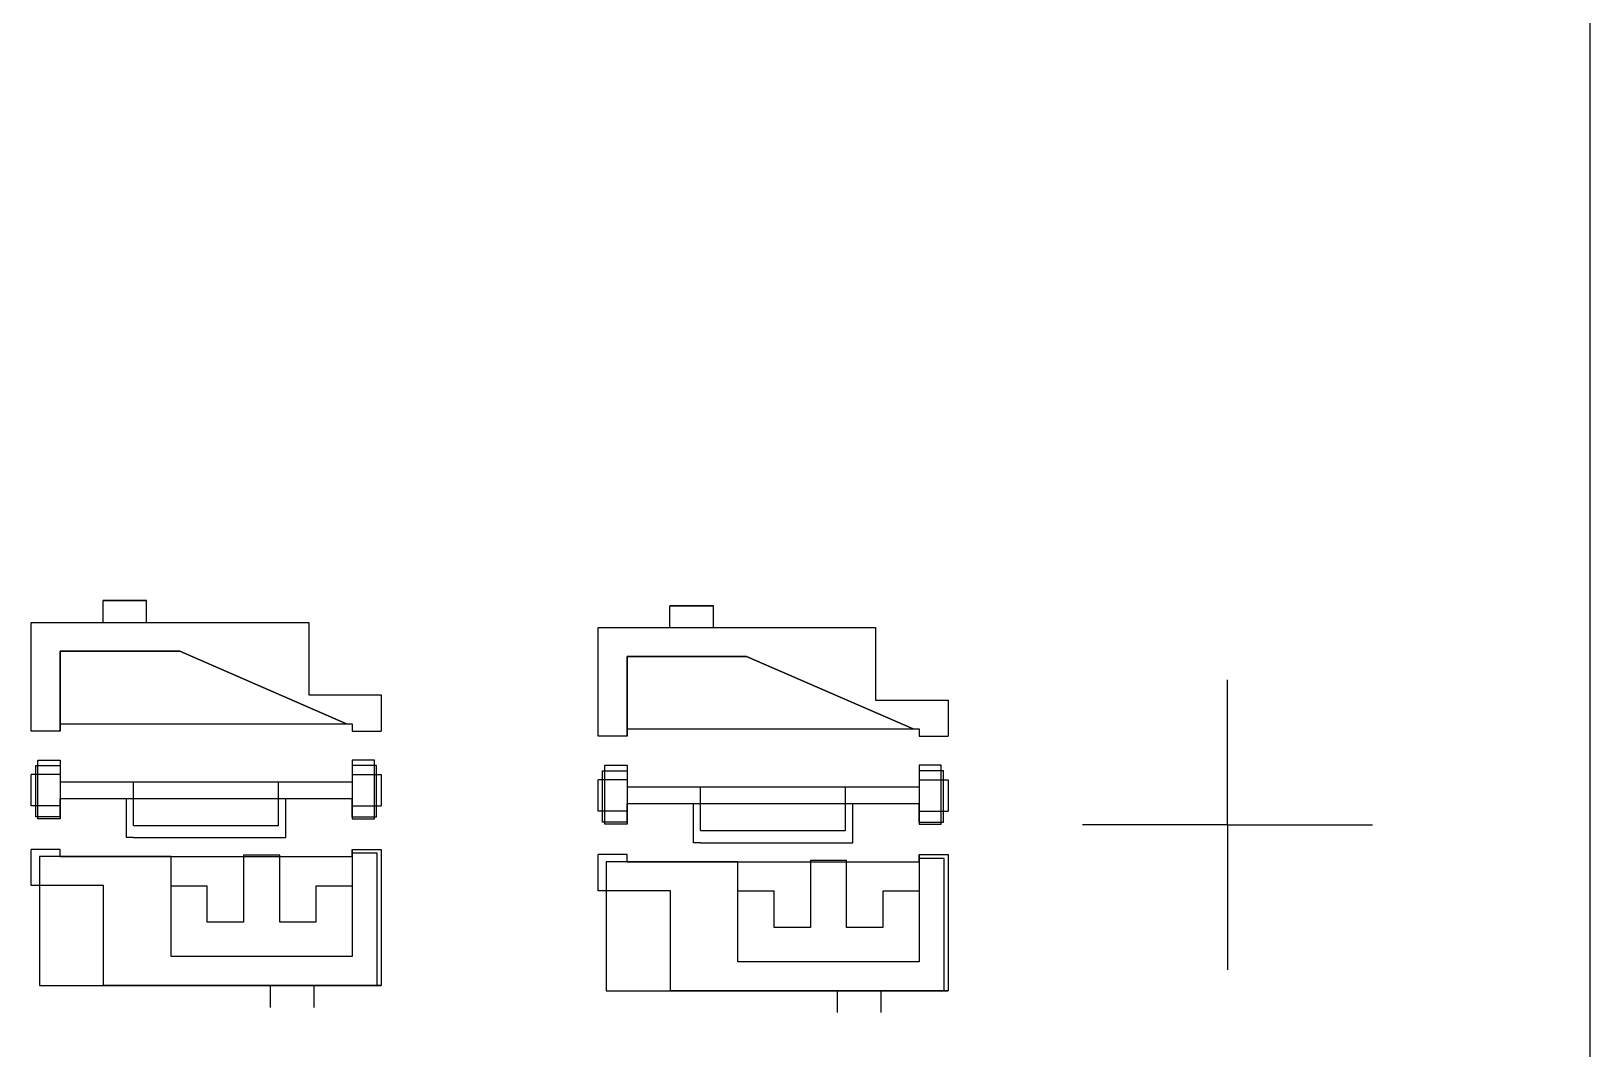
# Model space of a CAD drawing. Extents: x -12.5 to 12.5, y -12.5 to 12.5.
# Drawn here: x 1.74 to 12.5, y -1.55 to 5.48 of the extents above; entities that cross this region are included whole.
import ezdxf

# ---------------------------------------------------------------- set-up
doc = ezdxf.new("R2010")
doc.units = 0
doc.header["$MEASUREMENT"] = 0
for name, color, linetype in [('10_ADHESIVE', 5, 'CONTINUOUS'), ('11_KAPTON', 7, 'CONTINUOUS'), ('12_ADHESIVE', 5, 'CONTINUOUS'), ('13_KAPTON', 2, 'CONTINUOUS'), ('1_KA', 6, 'CONTINUOUS'), ('2_ADH', 6, 'CONTINUOUS'), ('3_KA', 6, 'CONTINUOUS'), ('4_ADH', 6, 'CONTINUOUS'), ('5_CF', 6, 'CONTINUOUS'), ('6_ADHESIVE', 4, 'CONTINUOUS'), ('7_KAPTON', 2, 'CONTINUOUS'), ('8_ADHESIVE', 3, 'CONTINUOUS'), ('9_CF', 3, 'CONTINUOUS')]:
    doc.layers.add(name, color=color, linetype=linetype)

msp = doc.modelspace()

# ---------------------------------------------------------------- linework, layer by layer
at = {"layer": '10_ADHESIVE', "linetype": 'Continuous'}
for p, q in [((12.5, 12.5), (12.5, -12.5)), ((1.945, 0.697), (3.96, 0.697)), ((1.945, 0.697), (1.945, 0.647)), ((3.96, 0.697), (3.96, 0.647)), ((5.857, 0.661), (7.872, 0.661)), ((5.857, 0.661), (5.857, 0.611)), ((7.872, 0.661), (7.872, 0.611)), ((1.945, 0.347), (1.945, 0.297)), ((1.945, 0.347), (1.945, 0.297)), ((3.96, 0.347), (3.96, 0.297)), ((1.945, 0.297), (3.96, 0.297)), ((5.857, 0.311), (5.857, 0.261)), ((5.857, 0.311), (5.857, 0.261)), ((5.857, 0.261), (7.872, 0.261)), ((7.872, 0.311), (7.872, 0.261)), ((2.402, 0.18), (1.945, 0.18)), ((1.945, 0.13), (1.945, 0.18)), ((3.96, 0.18), (3.502, 0.18)), ((3.96, 0.18), (3.96, 0.13)), ((6.314, 0.144), (5.857, 0.144)), ((5.857, 0.094), (5.857, 0.144)), ((7.872, 0.144), (7.414, 0.144)), ((7.872, 0.144), (7.872, 0.094)), ((1.945, -0.22), (1.945, -0.17)), ((5.857, -0.256), (5.857, -0.206))]:
    msp.add_line(p, q, dxfattribs=at)
at = {"layer": '10_ADHESIVE'}
for p, q in [((2.241, 1.397), (2.241, 1.547)), ((2.241, 1.547), (2.541, 1.547)), ((2.541, 1.397), (2.541, 1.547)), ((6.152, 1.361), (6.152, 1.511)), ((6.152, 1.511), (6.452, 1.511)), ((6.452, 1.361), (6.452, 1.511)), ((1.745, 0.647), (1.745, 1.397)), ((1.745, 1.397), (2.241, 1.397)), ((2.541, 1.397), (3.66, 1.397)), ((3.66, 1.397), (3.66, 0.897)), ((5.657, 0.611), (5.657, 1.361)), ((5.657, 1.361), (6.152, 1.361)), ((6.452, 1.361), (7.572, 1.361)), ((7.572, 1.361), (7.572, 0.861)), ((3.66, 0.897), (4.16, 0.897)), ((4.16, 0.897), (4.16, 0.647)), ((7.572, 0.861), (8.072, 0.861)), ((8.072, 0.861), (8.072, 0.611)), ((1.945, 0.647), (1.745, 0.647)), ((3.96, 0.647), (4.16, 0.647)), ((5.857, 0.611), (5.657, 0.611)), ((7.872, 0.611), (8.072, 0.611)), ((1.945, 0.347), (1.745, 0.347)), ((3.96, 0.347), (4.16, 0.347)), ((5.857, 0.311), (5.657, 0.311)), ((7.872, 0.311), (8.072, 0.311)), ((1.945, 0.13), (1.745, 0.13)), ((2.402, 0.146), (2.402, 0.18)), ((2.402, -0.088), (2.402, 0.146)), ((3.502, -0.088), (3.502, 0.18)), ((3.96, 0.13), (4.16, 0.13)), ((6.314, 0.11), (6.314, 0.144)), ((6.314, -0.124), (6.314, 0.11)), ((7.414, -0.124), (7.414, 0.144)), ((5.857, 0.094), (5.657, 0.094)), ((7.872, 0.094), (8.072, 0.094)), ((2.452, -0.088), (2.402, -0.088)), ((2.452, -0.088), (3.452, -0.088)), ((3.452, -0.088), (3.502, -0.088)), ((1.945, -0.17), (1.745, -0.17)), ((3.96, -0.17), (4.16, -0.17)), ((3.96, -0.22), (3.96, -0.17)), ((5.857, -0.206), (5.657, -0.206)), ((6.364, -0.124), (6.314, -0.124)), ((6.364, -0.124), (7.364, -0.124)), ((7.364, -0.124), (7.414, -0.124)), ((7.872, -0.206), (8.072, -0.206)), ((7.872, -0.256), (7.872, -0.206)), ((1.945, -0.22), (2.71, -0.22)), ((2.71, -0.22), (3.96, -0.22)), ((5.857, -0.256), (6.622, -0.256)), ((6.622, -0.256), (7.872, -0.256))]:
    msp.add_line(p, q, dxfattribs=at)
for points in [[(1.745, 0.13), (1.745, 0.347)], [(4.16, 0.347), (4.16, 0.13)], [(5.657, 0.094), (5.657, 0.311)], [(8.072, 0.311), (8.072, 0.094)], [(4.16, -0.17), (4.16, -1.11), (2.245, -1.11), (2.245, -0.42), (1.745, -0.42), (1.745, -0.17)], [(8.072, -0.206), (8.072, -1.146), (6.157, -1.146), (6.157, -0.456), (5.657, -0.456), (5.657, -0.206)]]:
    msp.add_lwpolyline(points, dxfattribs=at)
at = {"layer": '11_KAPTON', "linetype": 'Continuous'}
for p, q in [((12.5, 12.5), (12.5, -12.5)), ((1.945, 0.697), (3.96, 0.697)), ((1.945, 0.697), (1.945, 0.647)), ((3.96, 0.697), (3.96, 0.647)), ((5.857, 0.661), (7.872, 0.661)), ((5.857, 0.661), (5.857, 0.611)), ((7.872, 0.661), (7.872, 0.611)), ((1.945, 0.347), (1.945, 0.297)), ((1.945, 0.347), (1.945, 0.297)), ((3.96, 0.347), (3.96, 0.297)), ((1.945, 0.297), (2.452, 0.297)), ((3.452, 0.297), (3.96, 0.297)), ((5.857, 0.311), (5.857, 0.261)), ((5.857, 0.311), (5.857, 0.261)), ((5.857, 0.261), (6.364, 0.261)), ((7.364, 0.261), (7.872, 0.261)), ((7.872, 0.311), (7.872, 0.261)), ((2.402, 0.18), (1.945, 0.18)), ((1.945, 0.13), (1.945, 0.18)), ((3.96, 0.18), (3.502, 0.18)), ((3.96, 0.18), (3.96, 0.13)), ((6.314, 0.144), (5.857, 0.144)), ((5.857, 0.094), (5.857, 0.144)), ((7.872, 0.144), (7.414, 0.144)), ((7.872, 0.144), (7.872, 0.094)), ((1.945, -0.22), (1.945, -0.17)), ((5.857, -0.256), (5.857, -0.206))]:
    msp.add_line(p, q, dxfattribs=at)
at = {"layer": '11_KAPTON'}
for p, q in [((2.241, 1.397), (2.241, 1.547)), ((2.241, 1.547), (2.541, 1.547)), ((2.541, 1.397), (2.541, 1.547)), ((6.152, 1.361), (6.152, 1.511)), ((6.152, 1.511), (6.452, 1.511)), ((6.452, 1.361), (6.452, 1.511)), ((1.745, 0.647), (1.745, 1.397)), ((1.745, 1.397), (2.241, 1.397)), ((2.541, 1.397), (3.66, 1.397)), ((3.66, 1.397), (3.66, 0.897)), ((5.657, 0.611), (5.657, 1.361)), ((5.657, 1.361), (6.152, 1.361)), ((6.452, 1.361), (7.572, 1.361)), ((7.572, 1.361), (7.572, 0.861)), ((10, 0), (10, 1)), ((3.66, 0.897), (4.16, 0.897)), ((4.16, 0.897), (4.16, 0.647)), ((7.572, 0.861), (8.072, 0.861)), ((8.072, 0.861), (8.072, 0.611)), ((1.945, 0.647), (1.745, 0.647)), ((3.96, 0.647), (4.16, 0.647)), ((5.857, 0.611), (5.657, 0.611)), ((7.872, 0.611), (8.072, 0.611)), ((1.945, 0.347), (1.745, 0.347)), ((3.96, 0.347), (4.16, 0.347)), ((2.452, -0.004), (2.452, 0.297)), ((3.452, -0.004), (3.452, 0.297)), ((5.857, 0.311), (5.657, 0.311)), ((6.364, -0.04), (6.364, 0.261)), ((7.364, -0.04), (7.364, 0.261)), ((7.872, 0.311), (8.072, 0.311)), ((1.945, 0.13), (1.745, 0.13)), ((2.402, 0.146), (2.402, 0.18)), ((2.402, -0.088), (2.402, 0.146)), ((3.502, -0.088), (3.502, 0.18)), ((3.96, 0.13), (4.16, 0.13)), ((6.314, 0.11), (6.314, 0.144)), ((6.314, -0.124), (6.314, 0.11)), ((7.414, -0.124), (7.414, 0.144)), ((5.857, 0.094), (5.657, 0.094)), ((7.872, 0.094), (8.072, 0.094)), ((2.452, -0.088), (2.402, -0.088)), ((2.452, -0.004), (3.452, -0.004)), ((2.452, -0.088), (3.452, -0.088)), ((3.452, -0.088), (3.502, -0.088)), ((6.364, -0.04), (7.364, -0.04)), ((10, 0), (9, 0)), ((10, 0), (11, 0)), ((10, 0), (10, -1)), ((1.945, -0.17), (1.745, -0.17)), ((3.96, -0.17), (4.16, -0.17)), ((3.96, -0.22), (3.96, -0.17)), ((5.857, -0.206), (5.657, -0.206)), ((6.364, -0.124), (6.314, -0.124)), ((6.364, -0.124), (7.364, -0.124)), ((7.364, -0.124), (7.414, -0.124)), ((7.872, -0.206), (8.072, -0.206)), ((7.872, -0.256), (7.872, -0.206)), ((1.945, -0.22), (2.71, -0.22)), ((2.71, -0.22), (3.96, -0.22)), ((5.857, -0.256), (6.622, -0.256)), ((6.622, -0.256), (7.872, -0.256))]:
    msp.add_line(p, q, dxfattribs=at)
for points in [[(1.745, 0.13), (1.745, 0.347)], [(4.16, 0.347), (4.16, 0.13)], [(5.657, 0.094), (5.657, 0.311)], [(8.072, 0.311), (8.072, 0.094)], [(4.16, -0.17), (4.16, -1.11), (2.245, -1.11), (2.245, -0.42), (1.745, -0.42), (1.745, -0.17)], [(8.072, -0.206), (8.072, -1.146), (6.157, -1.146), (6.157, -0.456), (5.657, -0.456), (5.657, -0.206)]]:
    msp.add_lwpolyline(points, dxfattribs=at)
at = {"layer": '12_ADHESIVE'}
for p, q in [((2.241, 1.397), (2.241, 1.547)), ((2.241, 1.547), (2.541, 1.547)), ((2.541, 1.397), (2.541, 1.547)), ((6.152, 1.361), (6.152, 1.511)), ((6.152, 1.511), (6.452, 1.511)), ((6.452, 1.361), (6.452, 1.511)), ((1.745, 0.647), (1.745, 1.397)), ((1.745, 1.397), (2.241, 1.397)), ((2.541, 1.397), (3.66, 1.397)), ((3.66, 1.397), (3.66, 0.897)), ((5.657, 0.611), (5.657, 1.361)), ((5.657, 1.361), (6.152, 1.361)), ((6.452, 1.361), (7.572, 1.361)), ((7.572, 1.361), (7.572, 0.861)), ((3.66, 0.897), (4.16, 0.897)), ((4.16, 0.897), (4.16, 0.647)), ((7.572, 0.861), (8.072, 0.861)), ((8.072, 0.861), (8.072, 0.611)), ((1.945, 0.647), (1.745, 0.647)), ((3.96, 0.647), (4.16, 0.647)), ((5.857, 0.611), (5.657, 0.611)), ((7.872, 0.611), (8.072, 0.611)), ((1.945, 0.347), (1.745, 0.347)), ((3.96, 0.347), (4.16, 0.347)), ((5.857, 0.311), (5.657, 0.311)), ((7.872, 0.311), (8.072, 0.311)), ((1.945, 0.13), (1.745, 0.13)), ((2.402, 0.146), (2.402, 0.18)), ((2.402, -0.088), (2.402, 0.146)), ((3.502, -0.088), (3.502, 0.18)), ((3.96, 0.13), (4.16, 0.13)), ((6.314, 0.11), (6.314, 0.144)), ((6.314, -0.124), (6.314, 0.11)), ((7.414, -0.124), (7.414, 0.144)), ((5.857, 0.094), (5.657, 0.094)), ((7.872, 0.094), (8.072, 0.094)), ((2.452, -0.088), (2.402, -0.088)), ((2.452, -0.088), (3.452, -0.088)), ((3.452, -0.088), (3.502, -0.088)), ((1.945, -0.17), (1.745, -0.17)), ((3.96, -0.17), (4.16, -0.17)), ((3.96, -0.22), (3.96, -0.17)), ((5.857, -0.206), (5.657, -0.206)), ((6.364, -0.124), (6.314, -0.124)), ((6.364, -0.124), (7.364, -0.124)), ((7.364, -0.124), (7.414, -0.124)), ((7.872, -0.206), (8.072, -0.206)), ((7.872, -0.256), (7.872, -0.206)), ((1.945, -0.22), (2.71, -0.22)), ((2.71, -0.22), (3.96, -0.22)), ((5.857, -0.256), (6.622, -0.256)), ((6.622, -0.256), (7.872, -0.256))]:
    msp.add_line(p, q, dxfattribs=at)
at = {"layer": '12_ADHESIVE', "linetype": 'Continuous'}
for p, q in [((1.945, 0.697), (3.96, 0.697)), ((1.945, 0.697), (1.945, 0.647)), ((3.96, 0.697), (3.96, 0.647)), ((5.857, 0.661), (7.872, 0.661)), ((5.857, 0.661), (5.857, 0.611)), ((7.872, 0.661), (7.872, 0.611)), ((1.945, 0.347), (1.945, 0.297)), ((1.945, 0.347), (1.945, 0.297)), ((3.96, 0.347), (3.96, 0.297)), ((1.945, 0.297), (3.96, 0.297)), ((5.857, 0.311), (5.857, 0.261)), ((5.857, 0.311), (5.857, 0.261)), ((5.857, 0.261), (7.872, 0.261)), ((7.872, 0.311), (7.872, 0.261)), ((2.402, 0.18), (1.945, 0.18)), ((1.945, 0.13), (1.945, 0.18)), ((3.96, 0.18), (3.502, 0.18)), ((3.96, 0.18), (3.96, 0.13)), ((6.314, 0.144), (5.857, 0.144)), ((5.857, 0.094), (5.857, 0.144)), ((7.872, 0.144), (7.414, 0.144)), ((7.872, 0.144), (7.872, 0.094)), ((1.945, -0.22), (1.945, -0.17)), ((5.857, -0.256), (5.857, -0.206))]:
    msp.add_line(p, q, dxfattribs=at)
at = {"layer": '12_ADHESIVE'}
for points in [[(1.745, 0.13), (1.745, 0.347)], [(4.16, 0.347), (4.16, 0.13)], [(5.657, 0.094), (5.657, 0.311)], [(8.072, 0.311), (8.072, 0.094)], [(4.16, -0.17), (4.16, -1.11), (2.245, -1.11), (2.245, -0.42), (1.745, -0.42), (1.745, -0.17)], [(8.072, -0.206), (8.072, -1.146), (6.157, -1.146), (6.157, -0.456), (5.657, -0.456), (5.657, -0.206)]]:
    msp.add_lwpolyline(points, dxfattribs=at)
at = {"layer": '13_KAPTON', "linetype": 'Continuous'}
for p, q in [((12.5, 12.5), (12.5, -12.5)), ((12.5, 12.5), (12.5, -12.5)), ((1.945, 0.697), (3.96, 0.697)), ((1.945, 0.697), (1.945, 0.647)), ((3.96, 0.697), (3.96, 0.647)), ((5.857, 0.661), (7.872, 0.661)), ((5.857, 0.661), (5.857, 0.611)), ((7.872, 0.661), (7.872, 0.611)), ((1.945, 0.347), (1.945, 0.297)), ((1.945, 0.347), (1.945, 0.297)), ((3.96, 0.347), (3.96, 0.297)), ((1.945, 0.297), (3.96, 0.297)), ((5.857, 0.311), (5.857, 0.261)), ((5.857, 0.311), (5.857, 0.261)), ((5.857, 0.261), (7.872, 0.261)), ((7.872, 0.311), (7.872, 0.261)), ((2.402, 0.18), (1.945, 0.18)), ((1.945, 0.13), (1.945, 0.18)), ((3.96, 0.18), (3.502, 0.18)), ((3.96, 0.18), (3.96, 0.13)), ((6.314, 0.144), (5.857, 0.144)), ((5.857, 0.094), (5.857, 0.144)), ((7.872, 0.144), (7.414, 0.144)), ((7.872, 0.144), (7.872, 0.094)), ((1.945, -0.22), (1.945, -0.17)), ((5.857, -0.256), (5.857, -0.206))]:
    msp.add_line(p, q, dxfattribs=at)
at = {"layer": '13_KAPTON'}
for p, q in [((2.241, 1.397), (2.241, 1.547)), ((2.241, 1.547), (2.541, 1.547)), ((2.541, 1.397), (2.541, 1.547)), ((6.152, 1.361), (6.152, 1.511)), ((6.152, 1.511), (6.452, 1.511)), ((6.452, 1.361), (6.452, 1.511)), ((1.745, 0.647), (1.745, 1.397)), ((1.745, 1.397), (2.241, 1.397)), ((2.541, 1.397), (3.66, 1.397)), ((3.66, 1.397), (3.66, 0.897)), ((5.657, 0.611), (5.657, 1.361)), ((5.657, 1.361), (6.152, 1.361)), ((6.452, 1.361), (7.572, 1.361)), ((7.572, 1.361), (7.572, 0.861)), ((10, 0), (10, 1)), ((10, 0), (10, 1)), ((3.66, 0.897), (4.16, 0.897)), ((4.16, 0.897), (4.16, 0.647)), ((7.572, 0.861), (8.072, 0.861)), ((8.072, 0.861), (8.072, 0.611)), ((1.945, 0.647), (1.745, 0.647)), ((3.96, 0.647), (4.16, 0.647)), ((5.857, 0.611), (5.657, 0.611)), ((7.872, 0.611), (8.072, 0.611)), ((1.945, 0.347), (1.745, 0.347)), ((3.96, 0.347), (4.16, 0.347)), ((5.857, 0.311), (5.657, 0.311)), ((7.872, 0.311), (8.072, 0.311)), ((1.945, 0.13), (1.745, 0.13)), ((3.502, 0.18), (2.402, 0.18)), ((3.96, 0.13), (4.16, 0.13)), ((7.414, 0.144), (6.314, 0.144)), ((5.857, 0.094), (5.657, 0.094)), ((7.872, 0.094), (8.072, 0.094)), ((10, 0), (9, 0)), ((10, 0), (9, 0)), ((10, 0), (11, 0)), ((10, 0), (10, -1)), ((10, 0), (10, -1)), ((10, 0), (11, 0)), ((1.945, -0.17), (1.745, -0.17)), ((3.96, -0.17), (4.16, -0.17)), ((3.96, -0.22), (3.96, -0.17)), ((5.857, -0.206), (5.657, -0.206)), ((7.872, -0.206), (8.072, -0.206)), ((7.872, -0.256), (7.872, -0.206)), ((1.945, -0.22), (2.71, -0.22)), ((2.71, -0.22), (3.96, -0.22)), ((5.857, -0.256), (6.622, -0.256)), ((6.622, -0.256), (7.872, -0.256))]:
    msp.add_line(p, q, dxfattribs=at)
for points in [[(1.745, 0.13), (1.745, 0.347)], [(4.16, 0.347), (4.16, 0.13)], [(5.657, 0.094), (5.657, 0.311)], [(8.072, 0.311), (8.072, 0.094)], [(4.16, -0.17), (4.16, -1.11), (2.245, -1.11), (2.245, -0.42), (1.745, -0.42), (1.745, -0.17)], [(8.072, -0.206), (8.072, -1.146), (6.157, -1.146), (6.157, -0.456), (5.657, -0.456), (5.657, -0.206)]]:
    msp.add_lwpolyline(points, dxfattribs=at)
at = {"layer": '1_KA'}
for p, q in [((2.241, 1.397), (2.241, 1.547)), ((2.241, 1.547), (2.541, 1.547)), ((2.541, 1.397), (2.541, 1.547)), ((6.152, 1.361), (6.152, 1.511)), ((6.152, 1.511), (6.452, 1.511)), ((6.452, 1.361), (6.452, 1.511)), ((1.745, 0.647), (1.745, 1.397)), ((1.745, 1.397), (2.241, 1.397)), ((2.541, 1.397), (3.66, 1.397)), ((3.66, 1.397), (3.66, 0.897)), ((5.657, 0.611), (5.657, 1.361)), ((5.657, 1.361), (6.152, 1.361)), ((6.452, 1.361), (7.572, 1.361)), ((7.572, 1.361), (7.572, 0.861)), ((3.66, 0.897), (4.16, 0.897)), ((4.16, 0.897), (4.16, 0.647)), ((7.572, 0.861), (8.072, 0.861)), ((8.072, 0.861), (8.072, 0.611)), ((1.945, 0.647), (1.745, 0.647)), ((3.96, 0.647), (4.16, 0.647)), ((5.857, 0.611), (5.657, 0.611)), ((7.872, 0.611), (8.072, 0.611)), ((1.945, 0.347), (1.745, 0.347)), ((3.96, 0.347), (4.16, 0.347)), ((5.857, 0.311), (5.657, 0.311)), ((7.872, 0.311), (8.072, 0.311)), ((1.945, 0.13), (1.745, 0.13)), ((3.502, 0.18), (2.402, 0.18)), ((3.96, 0.13), (4.16, 0.13)), ((7.414, 0.144), (6.314, 0.144)), ((5.857, 0.094), (5.657, 0.094)), ((7.872, 0.094), (8.072, 0.094)), ((1.945, -0.17), (1.745, -0.17)), ((3.96, -0.17), (4.16, -0.17)), ((3.96, -0.22), (3.96, -0.17)), ((5.857, -0.206), (5.657, -0.206)), ((7.872, -0.206), (8.072, -0.206)), ((7.872, -0.256), (7.872, -0.206)), ((1.945, -0.22), (2.71, -0.22)), ((2.71, -0.22), (3.96, -0.22)), ((5.857, -0.256), (6.622, -0.256)), ((6.622, -0.256), (7.872, -0.256))]:
    msp.add_line(p, q, dxfattribs=at)
at = {"layer": '1_KA', "linetype": 'Continuous'}
for p, q in [((1.945, 0.697), (3.96, 0.697)), ((1.945, 0.697), (1.945, 0.647)), ((3.96, 0.697), (3.96, 0.647)), ((5.857, 0.661), (7.872, 0.661)), ((5.857, 0.661), (5.857, 0.611)), ((7.872, 0.661), (7.872, 0.611)), ((1.945, 0.347), (1.945, 0.297)), ((1.945, 0.347), (1.945, 0.297)), ((3.96, 0.347), (3.96, 0.297)), ((1.945, 0.297), (3.96, 0.297)), ((5.857, 0.311), (5.857, 0.261)), ((5.857, 0.311), (5.857, 0.261)), ((5.857, 0.261), (7.872, 0.261)), ((7.872, 0.311), (7.872, 0.261)), ((2.402, 0.18), (1.945, 0.18)), ((1.945, 0.13), (1.945, 0.18)), ((3.96, 0.18), (3.502, 0.18)), ((3.96, 0.18), (3.96, 0.13)), ((6.314, 0.144), (5.857, 0.144)), ((5.857, 0.094), (5.857, 0.144)), ((7.872, 0.144), (7.414, 0.144)), ((7.872, 0.144), (7.872, 0.094)), ((1.945, -0.22), (1.945, -0.17)), ((5.857, -0.256), (5.857, -0.206))]:
    msp.add_line(p, q, dxfattribs=at)
at = {"layer": '1_KA'}
for points in [[(1.745, 0.13), (1.745, 0.347)], [(4.16, 0.347), (4.16, 0.13)], [(5.657, 0.094), (5.657, 0.311)], [(8.072, 0.311), (8.072, 0.094)], [(4.16, -0.17), (4.16, -1.11), (2.245, -1.11), (2.245, -0.42), (1.745, -0.42), (1.745, -0.17)], [(8.072, -0.206), (8.072, -1.146), (6.157, -1.146), (6.157, -0.456), (5.657, -0.456), (5.657, -0.206)]]:
    msp.add_lwpolyline(points, dxfattribs=at)
at = {"layer": '2_ADH', "linetype": 'Continuous'}
for p, q in [((12.5, 12.5), (12.5, -12.5)), ((12.5, 12.5), (12.5, -12.5)), ((1.945, 0.697), (3.96, 0.697)), ((1.945, 0.697), (1.945, 0.647)), ((3.96, 0.697), (3.96, 0.647)), ((5.857, 0.661), (7.872, 0.661)), ((5.857, 0.661), (5.857, 0.611)), ((7.872, 0.661), (7.872, 0.611)), ((1.945, 0.347), (1.945, 0.297)), ((1.945, 0.347), (1.945, 0.297)), ((3.96, 0.347), (3.96, 0.297)), ((1.945, 0.297), (3.96, 0.297)), ((5.857, 0.311), (5.857, 0.261)), ((5.857, 0.311), (5.857, 0.261)), ((5.857, 0.261), (7.872, 0.261)), ((7.872, 0.311), (7.872, 0.261)), ((2.402, 0.18), (1.945, 0.18)), ((1.945, 0.13), (1.945, 0.18)), ((3.96, 0.18), (3.502, 0.18)), ((3.96, 0.18), (3.96, 0.13)), ((6.314, 0.144), (5.857, 0.144)), ((5.857, 0.094), (5.857, 0.144)), ((7.872, 0.144), (7.414, 0.144)), ((7.872, 0.144), (7.872, 0.094)), ((1.945, -0.22), (1.945, -0.17)), ((5.857, -0.256), (5.857, -0.206))]:
    msp.add_line(p, q, dxfattribs=at)
at = {"layer": '2_ADH'}
for p, q in [((2.241, 1.397), (2.241, 1.547)), ((2.241, 1.547), (2.541, 1.547)), ((2.541, 1.397), (2.541, 1.547)), ((6.152, 1.361), (6.152, 1.511)), ((6.152, 1.511), (6.452, 1.511)), ((6.452, 1.361), (6.452, 1.511)), ((1.745, 0.647), (1.745, 1.397)), ((1.745, 1.397), (2.241, 1.397)), ((2.541, 1.397), (3.66, 1.397)), ((3.66, 1.397), (3.66, 0.897)), ((5.657, 0.611), (5.657, 1.361)), ((5.657, 1.361), (6.152, 1.361)), ((6.452, 1.361), (7.572, 1.361)), ((7.572, 1.361), (7.572, 0.861)), ((10, 0), (10, 1)), ((10, 0), (10, 1)), ((3.66, 0.897), (4.16, 0.897)), ((4.16, 0.897), (4.16, 0.647)), ((7.572, 0.861), (8.072, 0.861)), ((8.072, 0.861), (8.072, 0.611)), ((1.945, 0.647), (1.745, 0.647)), ((3.96, 0.647), (4.16, 0.647)), ((5.857, 0.611), (5.657, 0.611)), ((7.872, 0.611), (8.072, 0.611)), ((1.945, 0.347), (1.745, 0.347)), ((3.96, 0.347), (4.16, 0.347)), ((5.857, 0.311), (5.657, 0.311)), ((7.872, 0.311), (8.072, 0.311)), ((1.945, 0.13), (1.745, 0.13)), ((2.402, 0.146), (2.402, 0.18)), ((2.402, -0.088), (2.402, 0.146)), ((3.502, -0.088), (3.502, 0.18)), ((3.96, 0.13), (4.16, 0.13)), ((6.314, 0.11), (6.314, 0.144)), ((6.314, -0.124), (6.314, 0.11)), ((7.414, -0.124), (7.414, 0.144)), ((5.857, 0.094), (5.657, 0.094)), ((7.872, 0.094), (8.072, 0.094)), ((10, 0), (9, 0)), ((10, 0), (10, -1)), ((10, 0), (11, 0)), ((2.452, -0.088), (2.402, -0.088)), ((2.452, -0.088), (3.452, -0.088)), ((3.452, -0.088), (3.502, -0.088)), ((10, 0), (9, 0)), ((10, 0), (11, 0)), ((10, 0), (10, -1)), ((1.945, -0.17), (1.745, -0.17)), ((3.96, -0.17), (4.16, -0.17)), ((3.96, -0.22), (3.96, -0.17)), ((5.857, -0.206), (5.657, -0.206)), ((6.364, -0.124), (6.314, -0.124)), ((6.364, -0.124), (7.364, -0.124)), ((7.364, -0.124), (7.414, -0.124)), ((7.872, -0.206), (8.072, -0.206)), ((7.872, -0.256), (7.872, -0.206)), ((1.945, -0.22), (2.71, -0.22)), ((2.71, -0.22), (3.96, -0.22)), ((5.857, -0.256), (6.622, -0.256)), ((6.622, -0.256), (7.872, -0.256))]:
    msp.add_line(p, q, dxfattribs=at)
for points in [[(1.745, 0.13), (1.745, 0.347)], [(4.16, 0.347), (4.16, 0.13)], [(5.657, 0.094), (5.657, 0.311)], [(8.072, 0.311), (8.072, 0.094)], [(4.16, -0.17), (4.16, -1.11), (2.245, -1.11), (2.245, -0.42), (1.745, -0.42), (1.745, -0.17)], [(8.072, -0.206), (8.072, -1.146), (6.157, -1.146), (6.157, -0.456), (5.657, -0.456), (5.657, -0.206)]]:
    msp.add_lwpolyline(points, dxfattribs=at)
at = {"layer": '3_KA', "linetype": 'Continuous'}
for p, q in [((12.5, 12.5), (12.5, -12.5)), ((1.945, 0.697), (3.96, 0.697)), ((1.945, 0.697), (1.945, 0.647)), ((3.96, 0.697), (3.96, 0.647)), ((5.857, 0.661), (7.872, 0.661)), ((5.857, 0.661), (5.857, 0.611)), ((7.872, 0.661), (7.872, 0.611)), ((1.945, 0.347), (1.945, 0.297)), ((1.945, 0.347), (1.945, 0.297)), ((3.96, 0.347), (3.96, 0.297)), ((1.945, 0.297), (2.452, 0.297)), ((3.452, 0.297), (3.96, 0.297)), ((5.857, 0.311), (5.857, 0.261)), ((5.857, 0.311), (5.857, 0.261)), ((5.857, 0.261), (6.364, 0.261)), ((7.364, 0.261), (7.872, 0.261)), ((7.872, 0.311), (7.872, 0.261)), ((2.402, 0.18), (1.945, 0.18)), ((1.945, 0.13), (1.945, 0.18)), ((3.96, 0.18), (3.502, 0.18)), ((3.96, 0.18), (3.96, 0.13)), ((6.314, 0.144), (5.857, 0.144)), ((5.857, 0.094), (5.857, 0.144)), ((7.872, 0.144), (7.414, 0.144)), ((7.872, 0.144), (7.872, 0.094)), ((1.945, -0.22), (1.945, -0.17)), ((5.857, -0.256), (5.857, -0.206))]:
    msp.add_line(p, q, dxfattribs=at)
at = {"layer": '3_KA'}
for p, q in [((2.241, 1.397), (2.241, 1.547)), ((2.241, 1.547), (2.541, 1.547)), ((2.541, 1.397), (2.541, 1.547)), ((6.152, 1.361), (6.152, 1.511)), ((6.152, 1.511), (6.452, 1.511)), ((6.452, 1.361), (6.452, 1.511)), ((1.745, 0.647), (1.745, 1.397)), ((1.745, 1.397), (2.241, 1.397)), ((2.541, 1.397), (3.66, 1.397)), ((3.66, 1.397), (3.66, 0.897)), ((5.657, 0.611), (5.657, 1.361)), ((5.657, 1.361), (6.152, 1.361)), ((6.452, 1.361), (7.572, 1.361)), ((7.572, 1.361), (7.572, 0.861)), ((10, 0), (10, 1)), ((3.66, 0.897), (4.16, 0.897)), ((4.16, 0.897), (4.16, 0.647)), ((7.572, 0.861), (8.072, 0.861)), ((8.072, 0.861), (8.072, 0.611)), ((1.945, 0.647), (1.745, 0.647)), ((3.96, 0.647), (4.16, 0.647)), ((5.857, 0.611), (5.657, 0.611)), ((7.872, 0.611), (8.072, 0.611)), ((1.945, 0.347), (1.745, 0.347)), ((3.96, 0.347), (4.16, 0.347)), ((2.452, -0.004), (2.452, 0.297)), ((3.452, -0.004), (3.452, 0.297)), ((5.857, 0.311), (5.657, 0.311)), ((6.364, -0.04), (6.364, 0.261)), ((7.364, -0.04), (7.364, 0.261)), ((7.872, 0.311), (8.072, 0.311)), ((1.945, 0.13), (1.745, 0.13)), ((2.402, 0.146), (2.402, 0.18)), ((2.402, -0.088), (2.402, 0.146)), ((3.502, -0.088), (3.502, 0.18)), ((3.96, 0.13), (4.16, 0.13)), ((6.314, 0.11), (6.314, 0.144)), ((6.314, -0.124), (6.314, 0.11)), ((7.414, -0.124), (7.414, 0.144)), ((5.857, 0.094), (5.657, 0.094)), ((7.872, 0.094), (8.072, 0.094)), ((2.452, -0.088), (2.402, -0.088)), ((2.452, -0.004), (3.452, -0.004)), ((2.452, -0.088), (3.452, -0.088)), ((3.452, -0.088), (3.502, -0.088)), ((6.364, -0.04), (7.364, -0.04)), ((10, 0), (9, 0)), ((10, 0), (11, 0)), ((10, 0), (10, -1)), ((1.945, -0.17), (1.745, -0.17)), ((3.96, -0.17), (4.16, -0.17)), ((3.96, -0.22), (3.96, -0.17)), ((5.857, -0.206), (5.657, -0.206)), ((6.364, -0.124), (6.314, -0.124)), ((6.364, -0.124), (7.364, -0.124)), ((7.364, -0.124), (7.414, -0.124)), ((7.872, -0.206), (8.072, -0.206)), ((7.872, -0.256), (7.872, -0.206)), ((1.945, -0.22), (2.71, -0.22)), ((2.71, -0.22), (3.96, -0.22)), ((5.857, -0.256), (6.622, -0.256)), ((6.622, -0.256), (7.872, -0.256))]:
    msp.add_line(p, q, dxfattribs=at)
for points in [[(1.745, 0.13), (1.745, 0.347)], [(4.16, 0.347), (4.16, 0.13)], [(5.657, 0.094), (5.657, 0.311)], [(8.072, 0.311), (8.072, 0.094)], [(4.16, -0.17), (4.16, -1.11), (2.245, -1.11), (2.245, -0.42), (1.745, -0.42), (1.745, -0.17)], [(8.072, -0.206), (8.072, -1.146), (6.157, -1.146), (6.157, -0.456), (5.657, -0.456), (5.657, -0.206)]]:
    msp.add_lwpolyline(points, dxfattribs=at)
at = {"layer": '4_ADH', "linetype": 'Continuous'}
for p, q in [((12.5, 12.5), (12.5, -12.5)), ((1.945, 0.697), (3.96, 0.697)), ((1.945, 0.697), (1.945, 0.647)), ((3.96, 0.697), (3.96, 0.647)), ((5.857, 0.661), (7.872, 0.661)), ((5.857, 0.661), (5.857, 0.611)), ((7.872, 0.661), (7.872, 0.611)), ((1.945, 0.347), (1.945, 0.297)), ((1.945, 0.347), (1.945, 0.297)), ((3.96, 0.347), (3.96, 0.297)), ((1.945, 0.297), (3.96, 0.297)), ((5.857, 0.311), (5.857, 0.261)), ((5.857, 0.311), (5.857, 0.261)), ((5.857, 0.261), (7.872, 0.261)), ((7.872, 0.311), (7.872, 0.261)), ((2.402, 0.18), (1.945, 0.18)), ((1.945, 0.13), (1.945, 0.18)), ((3.96, 0.18), (3.502, 0.18)), ((3.96, 0.18), (3.96, 0.13)), ((6.314, 0.144), (5.857, 0.144)), ((5.857, 0.094), (5.857, 0.144)), ((7.872, 0.144), (7.414, 0.144)), ((7.872, 0.144), (7.872, 0.094)), ((1.945, -0.22), (1.945, -0.17)), ((5.857, -0.256), (5.857, -0.206))]:
    msp.add_line(p, q, dxfattribs=at)
at = {"layer": '4_ADH'}
for p, q in [((2.241, 1.397), (2.241, 1.547)), ((2.241, 1.547), (2.541, 1.547)), ((2.541, 1.397), (2.541, 1.547)), ((6.152, 1.361), (6.152, 1.511)), ((6.152, 1.511), (6.452, 1.511)), ((6.452, 1.361), (6.452, 1.511)), ((1.745, 0.647), (1.745, 1.397)), ((1.745, 1.397), (2.241, 1.397)), ((2.541, 1.397), (3.66, 1.397)), ((3.66, 1.397), (3.66, 0.897)), ((5.657, 0.611), (5.657, 1.361)), ((5.657, 1.361), (6.152, 1.361)), ((6.452, 1.361), (7.572, 1.361)), ((7.572, 1.361), (7.572, 0.861)), ((3.66, 0.897), (4.16, 0.897)), ((4.16, 0.897), (4.16, 0.647)), ((7.572, 0.861), (8.072, 0.861)), ((8.072, 0.861), (8.072, 0.611)), ((1.945, 0.647), (1.745, 0.647)), ((3.96, 0.647), (4.16, 0.647)), ((5.857, 0.611), (5.657, 0.611)), ((7.872, 0.611), (8.072, 0.611)), ((1.945, 0.347), (1.745, 0.347)), ((3.96, 0.347), (4.16, 0.347)), ((5.857, 0.311), (5.657, 0.311)), ((7.872, 0.311), (8.072, 0.311)), ((1.945, 0.13), (1.745, 0.13)), ((2.402, 0.146), (2.402, 0.18)), ((2.402, -0.088), (2.402, 0.146)), ((3.502, -0.088), (3.502, 0.18)), ((3.96, 0.13), (4.16, 0.13)), ((6.314, 0.11), (6.314, 0.144)), ((6.314, -0.124), (6.314, 0.11)), ((7.414, -0.124), (7.414, 0.144)), ((5.857, 0.094), (5.657, 0.094)), ((7.872, 0.094), (8.072, 0.094)), ((2.452, -0.088), (2.402, -0.088)), ((2.452, -0.088), (3.452, -0.088)), ((3.452, -0.088), (3.502, -0.088)), ((1.945, -0.17), (1.745, -0.17)), ((3.96, -0.17), (4.16, -0.17)), ((3.96, -0.22), (3.96, -0.17)), ((5.857, -0.206), (5.657, -0.206)), ((6.364, -0.124), (6.314, -0.124)), ((6.364, -0.124), (7.364, -0.124)), ((7.364, -0.124), (7.414, -0.124)), ((7.872, -0.206), (8.072, -0.206)), ((7.872, -0.256), (7.872, -0.206)), ((1.945, -0.22), (2.71, -0.22)), ((2.71, -0.22), (3.96, -0.22)), ((5.857, -0.256), (6.622, -0.256)), ((6.622, -0.256), (7.872, -0.256))]:
    msp.add_line(p, q, dxfattribs=at)
for points in [[(1.745, 0.13), (1.745, 0.347)], [(4.16, 0.347), (4.16, 0.13)], [(5.657, 0.094), (5.657, 0.311)], [(8.072, 0.311), (8.072, 0.094)], [(4.16, -0.17), (4.16, -1.11), (2.245, -1.11), (2.245, -0.42), (1.745, -0.42), (1.745, -0.17)], [(8.072, -0.206), (8.072, -1.146), (6.157, -1.146), (6.157, -0.456), (5.657, -0.456), (5.657, -0.206)]]:
    msp.add_lwpolyline(points, dxfattribs=at)
at = {"layer": '5_CF', "linetype": 'Continuous'}
for p, q in [((12.5, 12.5), (12.5, -12.5)), ((2.77, 1.197), (1.945, 1.197)), ((1.945, 1.197), (1.945, 0.647)), ((3.92, 0.697), (2.77, 1.197)), ((6.682, 1.161), (5.857, 1.161)), ((5.857, 1.161), (5.857, 0.611)), ((7.832, 0.661), (6.682, 1.161)), ((3.92, 0.697), (3.96, 0.697)), ((3.96, 0.697), (3.96, 0.647)), ((7.832, 0.661), (7.872, 0.661)), ((7.872, 0.661), (7.872, 0.611)), ((1.945, 0.347), (1.945, 0.297)), ((3.96, 0.347), (3.96, 0.297)), ((1.945, 0.297), (3.96, 0.297)), ((5.857, 0.311), (5.857, 0.261)), ((5.857, 0.261), (7.872, 0.261)), ((7.872, 0.311), (7.872, 0.261)), ((3.96, 0.18), (1.945, 0.18)), ((1.945, 0.13), (1.945, 0.18)), ((3.96, 0.18), (3.96, 0.13)), ((7.872, 0.144), (5.857, 0.144)), ((5.857, 0.094), (5.857, 0.144)), ((7.872, 0.144), (7.872, 0.094)), ((1.945, -0.22), (1.945, -0.17)), ((5.857, -0.256), (5.857, -0.206)), ((2.71, -0.22), (1.945, -0.22)), ((6.622, -0.256), (5.857, -0.256))]:
    msp.add_line(p, q, dxfattribs=at)
at = {"layer": '5_CF'}
for p, q in [((10, 0), (10, 1)), ((1.945, 0.647), (1.745, 0.647)), ((3.96, 0.647), (4.16, 0.647)), ((5.857, 0.611), (5.657, 0.611)), ((7.872, 0.611), (8.072, 0.611)), ((1.945, 0.347), (1.745, 0.347)), ((3.96, 0.347), (4.16, 0.347)), ((5.857, 0.311), (5.657, 0.311)), ((7.872, 0.311), (8.072, 0.311)), ((1.945, 0.13), (1.745, 0.13)), ((3.96, 0.13), (4.16, 0.13)), ((5.857, 0.094), (5.657, 0.094)), ((7.872, 0.094), (8.072, 0.094)), ((10, 0), (9, 0)), ((10, 0), (11, 0)), ((10, 0), (10, -1)), ((1.745, -0.42), (1.745, -0.17)), ((1.945, -0.17), (1.745, -0.17)), ((3.96, -0.17), (4.16, -0.17)), ((4.16, -0.17), (4.16, -1.11)), ((5.657, -0.456), (5.657, -0.206)), ((5.857, -0.206), (5.657, -0.206)), ((7.872, -0.206), (8.072, -0.206)), ((8.072, -0.206), (8.072, -1.146)), ((2.245, -0.42), (1.745, -0.42)), ((2.245, -1.11), (2.245, -0.42)), ((6.157, -0.456), (5.657, -0.456)), ((6.157, -1.146), (6.157, -0.456)), ((2.245, -1.11), (3.395, -1.11)), ((3.395, -1.11), (3.395, -1.26)), ((3.695, -1.11), (4.16, -1.11)), ((3.695, -1.11), (3.695, -1.26)), ((6.157, -1.146), (7.307, -1.146)), ((7.307, -1.146), (7.307, -1.296)), ((7.607, -1.146), (8.072, -1.146)), ((7.607, -1.146), (7.607, -1.296))]:
    msp.add_line(p, q, dxfattribs=at)
at = {"layer": '5_CF', "linetype": 'ByBlock'}
for p, q in [((3.46, -0.21), (3.21, -0.21)), ((3.21, -0.21), (3.21, -0.673)), ((3.46, -0.673), (3.46, -0.21)), ((3.96, -0.17), (3.96, -0.423)), ((7.872, -0.206), (7.872, -0.459)), ((2.71, -0.423), (2.71, -0.22)), ((6.622, -0.459), (6.622, -0.256)), ((7.372, -0.246), (7.122, -0.246)), ((7.122, -0.246), (7.122, -0.709)), ((7.372, -0.709), (7.372, -0.246)), ((2.96, -0.423), (2.71, -0.423)), ((2.96, -0.673), (2.96, -0.423)), ((3.96, -0.423), (3.71, -0.423)), ((3.71, -0.423), (3.71, -0.673)), ((6.872, -0.459), (6.622, -0.459)), ((6.872, -0.709), (6.872, -0.459)), ((7.872, -0.459), (7.622, -0.459)), ((7.622, -0.459), (7.622, -0.709)), ((3.21, -0.673), (2.96, -0.673)), ((3.71, -0.673), (3.46, -0.673)), ((7.122, -0.709), (6.872, -0.709)), ((7.622, -0.709), (7.372, -0.709))]:
    msp.add_line(p, q, dxfattribs=at)
at = {"layer": '5_CF'}
for points in [[(1.745, 0.647), (1.745, 1.397), (3.66, 1.397), (3.66, 0.897), (4.16, 0.897), (4.16, 0.647)], [(5.657, 0.611), (5.657, 1.361), (7.572, 1.361), (7.572, 0.861), (8.072, 0.861), (8.072, 0.611)], [(1.945, 1.197), (2.77, 1.197), (3.92, 0.697), (3.96, 0.697), (3.96, 0.647)], [(1.945, 0.647), (1.945, 1.197)], [(5.857, 1.161), (6.682, 1.161), (7.832, 0.661), (7.872, 0.661), (7.872, 0.611)], [(5.857, 0.611), (5.857, 1.161)], [(1.745, 0.13), (1.745, 0.347)], [(4.16, 0.347), (4.16, 0.13)], [(5.657, 0.094), (5.657, 0.311)], [(8.072, 0.311), (8.072, 0.094)]]:
    msp.add_lwpolyline(points, dxfattribs=at)
at = {"layer": '6_ADHESIVE', "linetype": 'Continuous'}
for p, q in [((12.5, 12.5), (12.5, -12.5)), ((1.945, 0.297), (3.96, 0.297)), ((5.857, 0.261), (7.872, 0.261)), ((3.96, 0.18), (1.945, 0.18)), ((7.872, 0.144), (5.857, 0.144)), ((2.71, -0.22), (1.945, -0.22)), ((6.622, -0.256), (5.857, -0.256))]:
    msp.add_line(p, q, dxfattribs=at)
at = {"layer": '6_ADHESIVE'}
for p, q in [((10, 0), (10, 1)), ((1.792, 0.041), (1.792, 0.447)), ((1.792, 0.447), (1.945, 0.447)), ((1.945, 0.447), (1.945, 0.297)), ((4.113, 0.447), (3.96, 0.447)), ((3.96, 0.447), (3.96, 0.297)), ((4.113, 0.041), (4.113, 0.447)), ((5.703, 0.005), (5.703, 0.411)), ((5.703, 0.411), (5.857, 0.411)), ((5.857, 0.411), (5.857, 0.261)), ((8.025, 0.411), (7.872, 0.411)), ((7.872, 0.411), (7.872, 0.261)), ((8.025, 0.005), (8.025, 0.411)), ((1.945, 0.18), (1.945, 0.041)), ((3.96, 0.18), (3.96, 0.041)), ((5.857, 0.144), (5.857, 0.005)), ((7.872, 0.144), (7.872, 0.005)), ((1.945, 0.041), (1.792, 0.041)), ((3.96, 0.041), (4.113, 0.041)), ((5.857, 0.005), (5.703, 0.005)), ((7.872, 0.005), (8.025, 0.005)), ((10, 0), (9, 0)), ((10, 0), (11, 0)), ((10, 0), (10, -1)), ((4.133, -0.197), (3.96, -0.197)), ((3.96, -0.197), (3.96, -0.423)), ((4.133, -1.11), (4.133, -0.197)), ((1.945, -0.22), (1.802, -0.22)), ((1.802, -0.22), (1.802, -1.11)), ((5.857, -0.256), (5.713, -0.256)), ((5.713, -0.256), (5.713, -1.146)), ((8.044, -0.233), (7.872, -0.233)), ((7.872, -0.233), (7.872, -0.459)), ((8.044, -1.146), (8.044, -0.233)), ((1.802, -1.11), (4.133, -1.11)), ((5.713, -1.146), (8.044, -1.146))]:
    msp.add_line(p, q, dxfattribs=at)
at = {"layer": '6_ADHESIVE', "linetype": 'ByBlock'}
for p, q in [((3.21, -0.21), (3.21, -0.673)), ((3.46, -0.21), (3.21, -0.21)), ((3.46, -0.673), (3.46, -0.21)), ((2.71, -0.423), (2.71, -0.22)), ((6.622, -0.459), (6.622, -0.256)), ((7.122, -0.246), (7.122, -0.709)), ((7.372, -0.246), (7.122, -0.246)), ((7.372, -0.709), (7.372, -0.246)), ((2.96, -0.423), (2.71, -0.423)), ((2.96, -0.673), (2.96, -0.423)), ((3.71, -0.423), (3.71, -0.673)), ((3.96, -0.423), (3.71, -0.423)), ((6.872, -0.459), (6.622, -0.459)), ((6.872, -0.709), (6.872, -0.459)), ((7.622, -0.459), (7.622, -0.709)), ((7.872, -0.459), (7.622, -0.459)), ((3.21, -0.673), (2.96, -0.673)), ((3.71, -0.673), (3.46, -0.673)), ((7.122, -0.709), (6.872, -0.709)), ((7.622, -0.709), (7.372, -0.709))]:
    msp.add_line(p, q, dxfattribs=at)
at = {"layer": '7_KAPTON', "linetype": 'Continuous'}
msp.add_line((12.5, 12.5), (12.5, -12.5), dxfattribs=at)
at = {"layer": '7_KAPTON'}
for p, q in [((2.241, 1.397), (2.241, 1.547)), ((2.541, 1.397), (2.541, 1.547)), ((6.152, 1.361), (6.152, 1.511)), ((6.452, 1.361), (6.452, 1.511)), ((1.745, 0.647), (1.745, 1.397)), ((1.745, 1.397), (2.241, 1.397)), ((2.541, 1.397), (3.66, 1.397)), ((3.66, 1.397), (3.66, 0.897)), ((5.657, 0.611), (5.657, 1.361)), ((5.657, 1.361), (6.152, 1.361)), ((6.452, 1.361), (7.572, 1.361)), ((7.572, 1.361), (7.572, 0.861)), ((1.945, 1.197), (1.945, 0.647)), ((5.857, 1.161), (5.857, 0.611)), ((3.66, 0.897), (4.16, 0.897)), ((4.16, 0.897), (4.16, 0.647)), ((7.572, 0.861), (8.072, 0.861)), ((8.072, 0.861), (8.072, 0.611)), ((1.945, 0.647), (1.745, 0.647)), ((3.92, 0.697), (3.96, 0.697)), ((3.96, 0.697), (3.96, 0.647)), ((3.96, 0.647), (4.16, 0.647)), ((7.832, 0.661), (7.872, 0.661)), ((7.872, 0.661), (7.872, 0.611)), ((5.857, 0.611), (5.657, 0.611)), ((7.872, 0.611), (8.072, 0.611)), ((1.945, 0.347), (1.745, 0.347)), ((1.945, 0.347), (1.945, 0.297)), ((1.945, 0.347), (1.945, 0.13)), ((3.96, 0.347), (3.96, 0.13)), ((3.96, 0.347), (4.16, 0.347)), ((5.857, 0.311), (5.657, 0.311)), ((5.857, 0.311), (5.857, 0.261)), ((5.857, 0.311), (5.857, 0.094)), ((7.872, 0.311), (7.872, 0.094)), ((7.872, 0.311), (8.072, 0.311)), ((1.945, 0.13), (1.745, 0.13)), ((3.96, 0.13), (4.16, 0.13)), ((5.857, 0.094), (5.657, 0.094)), ((7.872, 0.094), (8.072, 0.094)), ((1.945, -0.17), (1.745, -0.17)), ((1.945, -0.22), (1.945, -0.17)), ((3.96, -0.17), (4.16, -0.17)), ((3.96, -0.17), (3.96, -0.423)), ((5.857, -0.206), (5.657, -0.206)), ((5.857, -0.256), (5.857, -0.206)), ((7.872, -0.206), (8.072, -0.206)), ((7.872, -0.206), (7.872, -0.459)), ((1.945, -0.22), (2.71, -0.22)), ((2.71, -0.423), (2.71, -0.22)), ((5.857, -0.256), (6.622, -0.256)), ((6.622, -0.459), (6.622, -0.256))]:
    msp.add_line(p, q, dxfattribs=at)
at = {"layer": '7_KAPTON', "linetype": 'ByBlock'}
for p, q in [((2.77, 1.197), (1.945, 1.197)), ((3.92, 0.697), (2.77, 1.197)), ((6.682, 1.161), (5.857, 1.161)), ((7.832, 0.661), (6.682, 1.161)), ((3.21, -0.21), (3.21, -0.673)), ((3.46, -0.21), (3.21, -0.21)), ((3.46, -0.673), (3.46, -0.21)), ((7.122, -0.246), (7.122, -0.709)), ((7.372, -0.246), (7.122, -0.246)), ((7.372, -0.709), (7.372, -0.246)), ((2.96, -0.423), (2.71, -0.423)), ((2.96, -0.673), (2.96, -0.423)), ((3.71, -0.423), (3.71, -0.673)), ((3.96, -0.423), (3.71, -0.423)), ((6.872, -0.459), (6.622, -0.459)), ((6.872, -0.709), (6.872, -0.459)), ((7.622, -0.459), (7.622, -0.709)), ((7.872, -0.459), (7.622, -0.459)), ((3.21, -0.673), (2.96, -0.673)), ((3.71, -0.673), (3.46, -0.673)), ((7.122, -0.709), (6.872, -0.709)), ((7.622, -0.709), (7.372, -0.709))]:
    msp.add_line(p, q, dxfattribs=at)
at = {"layer": '7_KAPTON'}
for points in [[(1.745, 0.13), (1.745, 0.347)], [(4.16, 0.347), (4.16, 0.13)], [(5.657, 0.094), (5.657, 0.311)], [(8.072, 0.311), (8.072, 0.094)], [(4.16, -0.17), (4.16, -1.11), (2.245, -1.11), (2.245, -0.42), (1.745, -0.42), (1.745, -0.17)], [(8.072, -0.206), (8.072, -1.146), (6.157, -1.146), (6.157, -0.456), (5.657, -0.456), (5.657, -0.206)]]:
    msp.add_lwpolyline(points, dxfattribs=at)
at = {"layer": '8_ADHESIVE', "linetype": 'Continuous'}
for p, q in [((12.5, 12.5), (12.5, -12.5)), ((1.945, 0.697), (3.96, 0.697)), ((1.945, 0.697), (3.96, 0.697)), ((1.945, 0.697), (1.945, 0.647)), ((3.96, 0.697), (3.96, 0.647)), ((5.857, 0.661), (7.872, 0.661)), ((5.857, 0.661), (7.872, 0.661)), ((5.857, 0.661), (5.857, 0.611)), ((7.872, 0.661), (7.872, 0.611)), ((1.945, 0.409), (1.945, 0.297)), ((3.96, 0.409), (3.96, 0.297)), ((5.857, 0.373), (5.857, 0.261)), ((7.872, 0.373), (7.872, 0.261)), ((1.945, 0.297), (3.96, 0.297)), ((5.857, 0.261), (7.872, 0.261)), ((3.96, 0.18), (1.945, 0.18)), ((1.945, 0.055), (1.945, 0.18)), ((7.872, 0.144), (5.857, 0.144)), ((5.857, 0.019), (5.857, 0.144)), ((2.71, -0.22), (1.945, -0.22)), ((6.622, -0.256), (5.857, -0.256))]:
    msp.add_line(p, q, dxfattribs=at)
at = {"layer": '8_ADHESIVE'}
for p, q in [((2.241, 1.397), (2.241, 1.547)), ((2.541, 1.547), (2.241, 1.547)), ((2.541, 1.397), (2.541, 1.547)), ((6.152, 1.361), (6.152, 1.511)), ((6.452, 1.511), (6.152, 1.511)), ((6.452, 1.361), (6.452, 1.511)), ((1.745, 0.647), (1.745, 1.397)), ((1.745, 1.397), (2.241, 1.397)), ((2.541, 1.397), (3.66, 1.397)), ((3.66, 1.397), (3.66, 0.897)), ((5.657, 0.611), (5.657, 1.361)), ((5.657, 1.361), (6.152, 1.361)), ((6.452, 1.361), (7.572, 1.361)), ((7.572, 1.361), (7.572, 0.861)), ((10, 0), (10, 1)), ((3.66, 0.897), (4.16, 0.897)), ((4.16, 0.897), (4.16, 0.647)), ((7.572, 0.861), (8.072, 0.861)), ((8.072, 0.861), (8.072, 0.611)), ((1.945, 0.647), (1.745, 0.647)), ((3.92, 0.697), (3.94, 0.697)), ((3.94, 0.697), (3.96, 0.697)), ((3.96, 0.647), (4.16, 0.647)), ((7.832, 0.661), (7.852, 0.661)), ((7.852, 0.661), (7.872, 0.661)), ((5.857, 0.611), (5.657, 0.611)), ((7.872, 0.611), (8.072, 0.611)), ((1.776, 0.055), (1.776, 0.409)), ((1.776, 0.409), (1.945, 0.409)), ((4.128, 0.409), (3.96, 0.409)), ((4.128, 0.055), (4.128, 0.409)), ((5.688, 0.019), (5.688, 0.373)), ((5.688, 0.373), (5.857, 0.373)), ((8.04, 0.373), (7.872, 0.373)), ((8.04, 0.019), (8.04, 0.373)), ((3.96, 0.055), (3.96, 0.18)), ((7.872, 0.019), (7.872, 0.144)), ((1.945, 0.055), (1.776, 0.055)), ((3.96, 0.055), (4.128, 0.055)), ((5.857, 0.019), (5.688, 0.019)), ((7.872, 0.019), (8.04, 0.019)), ((10, 0), (9, 0)), ((10, 0), (11, 0)), ((10, 0), (10, -1)), ((4.133, -0.197), (3.96, -0.197)), ((3.96, -0.197), (3.96, -0.423)), ((4.133, -1.11), (4.133, -0.197)), ((1.945, -0.22), (1.802, -0.22)), ((1.802, -0.22), (1.802, -1.11)), ((5.857, -0.256), (5.713, -0.256)), ((5.713, -0.256), (5.713, -1.146)), ((8.044, -0.233), (7.872, -0.233)), ((7.872, -0.233), (7.872, -0.459)), ((8.044, -1.146), (8.044, -0.233)), ((1.802, -1.11), (4.133, -1.11)), ((5.713, -1.146), (8.044, -1.146))]:
    msp.add_line(p, q, dxfattribs=at)
at = {"layer": '8_ADHESIVE', "linetype": 'ByBlock'}
for p, q in [((3.21, -0.21), (3.21, -0.673)), ((3.46, -0.21), (3.21, -0.21)), ((3.46, -0.673), (3.46, -0.21)), ((2.71, -0.423), (2.71, -0.22)), ((6.622, -0.459), (6.622, -0.256)), ((7.122, -0.246), (7.122, -0.709)), ((7.372, -0.246), (7.122, -0.246)), ((7.372, -0.709), (7.372, -0.246)), ((2.96, -0.423), (2.71, -0.423)), ((2.96, -0.673), (2.96, -0.423)), ((3.71, -0.423), (3.71, -0.673)), ((3.96, -0.423), (3.71, -0.423)), ((6.872, -0.459), (6.622, -0.459)), ((6.872, -0.709), (6.872, -0.459)), ((7.622, -0.459), (7.622, -0.709)), ((7.872, -0.459), (7.622, -0.459)), ((3.21, -0.673), (2.96, -0.673)), ((3.71, -0.673), (3.46, -0.673)), ((7.122, -0.709), (6.872, -0.709)), ((7.622, -0.709), (7.372, -0.709))]:
    msp.add_line(p, q, dxfattribs=at)
at = {"layer": '9_CF', "linetype": 'Continuous'}
for p, q in [((12.5, 12.5), (12.5, -12.5)), ((1.945, 0.697), (3.96, 0.697)), ((1.945, 0.697), (1.945, 0.647)), ((3.96, 0.697), (3.96, 0.647)), ((5.857, 0.661), (7.872, 0.661)), ((5.857, 0.661), (5.857, 0.611)), ((7.872, 0.661), (7.872, 0.611)), ((1.945, 0.347), (1.945, 0.297)), ((1.945, 0.347), (1.945, 0.297)), ((3.96, 0.347), (3.96, 0.297)), ((1.945, 0.297), (3.96, 0.297)), ((5.857, 0.311), (5.857, 0.261)), ((5.857, 0.311), (5.857, 0.261)), ((5.857, 0.261), (7.872, 0.261)), ((7.872, 0.311), (7.872, 0.261)), ((3.96, 0.18), (1.945, 0.18)), ((1.945, 0.13), (1.945, 0.18)), ((3.96, 0.18), (3.96, 0.13)), ((7.872, 0.144), (5.857, 0.144)), ((5.857, 0.094), (5.857, 0.144)), ((7.872, 0.144), (7.872, 0.094)), ((1.945, -0.22), (1.945, -0.17)), ((3.96, -0.17), (3.96, -0.91)), ((5.857, -0.256), (5.857, -0.206)), ((7.872, -0.206), (7.872, -0.946)), ((2.71, -0.91), (2.71, -0.22)), ((6.622, -0.946), (6.622, -0.256)), ((3.96, -0.91), (2.71, -0.91)), ((7.872, -0.946), (6.622, -0.946))]:
    msp.add_line(p, q, dxfattribs=at)
at = {"layer": '9_CF'}
for p, q in [((2.241, 1.397), (2.241, 1.547)), ((2.541, 1.397), (2.541, 1.547)), ((6.152, 1.361), (6.152, 1.511)), ((6.452, 1.361), (6.452, 1.511)), ((1.745, 0.647), (1.745, 1.397)), ((1.745, 1.397), (2.241, 1.397)), ((2.541, 1.397), (3.66, 1.397)), ((3.66, 1.397), (3.66, 0.897)), ((5.657, 0.611), (5.657, 1.361)), ((5.657, 1.361), (6.152, 1.361)), ((6.452, 1.361), (7.572, 1.361)), ((7.572, 1.361), (7.572, 0.861)), ((10, 0), (10, 1)), ((3.66, 0.897), (4.16, 0.897)), ((4.16, 0.897), (4.16, 0.647)), ((7.572, 0.861), (8.072, 0.861)), ((8.072, 0.861), (8.072, 0.611)), ((1.945, 0.647), (1.745, 0.647)), ((3.96, 0.647), (4.16, 0.647)), ((5.857, 0.611), (5.657, 0.611)), ((7.872, 0.611), (8.072, 0.611)), ((1.945, 0.347), (1.745, 0.347)), ((3.96, 0.347), (4.16, 0.347)), ((5.857, 0.311), (5.657, 0.311)), ((7.872, 0.311), (8.072, 0.311)), ((1.945, 0.13), (1.745, 0.13)), ((3.96, 0.13), (4.16, 0.13)), ((5.857, 0.094), (5.657, 0.094)), ((7.872, 0.094), (8.072, 0.094)), ((10, 0), (9, 0)), ((10, 0), (11, 0)), ((10, 0), (10, -1)), ((1.945, -0.17), (1.745, -0.17)), ((3.96, -0.17), (4.16, -0.17)), ((5.857, -0.206), (5.657, -0.206)), ((7.872, -0.206), (8.072, -0.206)), ((1.945, -0.22), (2.71, -0.22)), ((5.857, -0.256), (6.622, -0.256))]:
    msp.add_line(p, q, dxfattribs=at)
for points in [[(1.745, 0.13), (1.745, 0.347)], [(4.16, 0.347), (4.16, 0.13)], [(5.657, 0.094), (5.657, 0.311)], [(8.072, 0.311), (8.072, 0.094)], [(4.16, -0.17), (4.16, -1.11), (2.245, -1.11), (2.245, -0.42), (1.745, -0.42), (1.745, -0.17)], [(8.072, -0.206), (8.072, -1.146), (6.157, -1.146), (6.157, -0.456), (5.657, -0.456), (5.657, -0.206)]]:
    msp.add_lwpolyline(points, dxfattribs=at)

doc.saveas('drawing.dxf')
